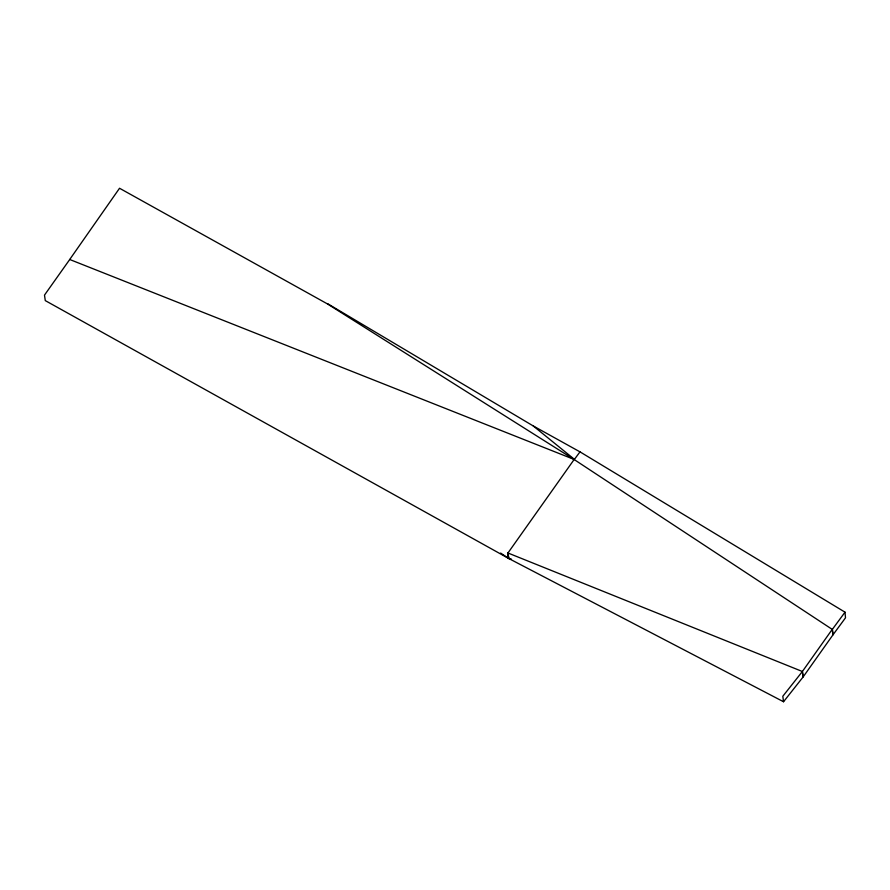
<?xml version="1.0" encoding="UTF-8"?>
<svg xmlns="http://www.w3.org/2000/svg" width="890" height="890" viewBox="0 0 890 890"><rect width="100%" height="100%" fill="white"/><g stroke="black" fill="none" stroke-linecap="round" stroke-linejoin="round"><path stroke-width="1.33" d="M69.676 259.546L119.538 188.257L327.242 303.801L574.117 459.507L832.228 629.375L832.951 634.87L803.103 676.99L783.545 701.743L508.691 558.464L45.279 300.609L44.5 295.102L69.731 259.502L574.172 459.463L507.968 552.968L508.691 558.464L511.394 559.098M783.545 701.743L782.811 696.269L802.38 671.505L832.228 629.375M845.01 612.175L832.462 629.23L832.951 634.87L845.5 617.816L845.01 612.175L579.991 451.853L574.462 459.318M802.391 671.494L803.103 676.99L802.38 671.505L507.956 552.99L508.691 558.464L500.625 553.057M327.509 303.612L533.199 425.921L579.957 451.842M533.199 425.921L574.395 459.318M507.912 552.957L508.691 558.464"/></g></svg>
